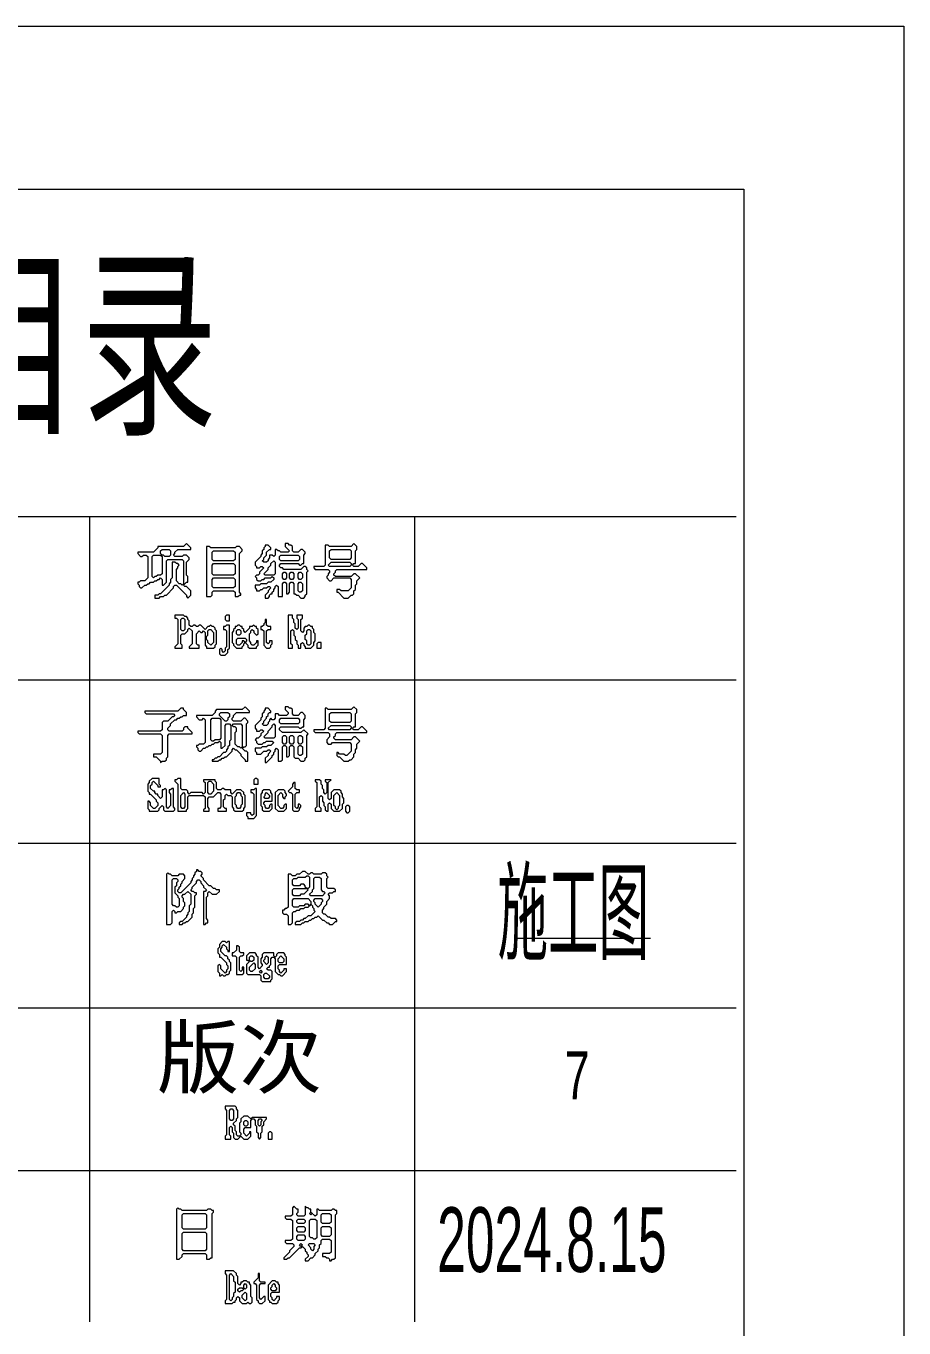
# Model space of a CAD drawing. Header units: millimetres. Extents: x 10 to 220, y 12 to 309.
# Drawn here: x 166 to 219.7, y 228.9 to 308.5 of the extents above; entities that cross this region are included whole.
import ezdxf

# ---------------------------------------------------------------- set-up
doc = ezdxf.new("R2010")
doc.units = ezdxf.units.MM
for name, color, linetype, lineweight in [('OCR_TEXT', 6, 'Continuous', 0), ('TRACE_STRAIGHT', 5, 'Continuous', 0), ('TRACE_TEXT_SYMBOL', 6, 'Continuous', 0)]:
    doc.layers.add(name, color=color, linetype=linetype, lineweight=lineweight)
doc.styles.add('wqy-unicode', font='wqy-unicode.lff')

msp = doc.modelspace()

# ---------------------------------------------------------------- linework, layer by layer
at = {"layer": 'TRACE_STRAIGHT', "color": 5}
for p, q in [((10.043, 308.516), (219.681, 308.516)), ((219.681, 308.516), (219.681, 11.726)), ((34.874, 298.539), (209.901, 298.539)), ((209.901, 298.539), (209.901, 21.606)), ((114.436, 278.514), (209.428, 278.514)), ((169.899, 278.514), (169.899, 229.245)), ((189.762, 278.514), (189.762, 229.245)), ((114.901, 268.525), (209.428, 268.525)), ((114.901, 258.535), (209.428, 258.535)), ((195.952, 252.71), (204.182, 252.71)), ((114.901, 248.466), (209.428, 248.466)), ((34.874, 238.503), (209.428, 238.503))]:
    msp.add_line(p, q, dxfattribs=at)
at = {"layer": 'TRACE_TEXT_SYMBOL', "color": 6}
for points in [[(175.814, 276.854), (175.638, 276.679), (174.062, 276.679), (174.062, 276.591), (173.8, 276.329), (172.837, 276.329), (172.837, 276.241), (173.012, 276.066), (173.099, 276.066), (173.187, 276.153), (173.362, 276.153), (173.45, 276.066), (173.45, 274.753), (173.274, 274.577), (173.012, 274.577), (172.924, 274.49), (172.837, 274.49), (172.837, 274.402), (172.924, 274.315), (172.924, 274.227), (173.012, 274.14), (173.099, 274.14), (173.274, 274.315), (173.362, 274.315), (173.45, 274.402), (173.537, 274.402), (173.625, 274.49), (173.8, 274.49), (173.887, 274.577), (173.975, 274.577), (174.062, 274.665), (174.15, 274.665), (174.238, 274.753), (174.325, 274.665), (174.325, 274.315), (174.413, 274.315), (174.588, 274.49), (174.588, 275.803), (174.675, 275.891), (175.551, 275.891), (175.638, 275.803), (175.638, 274.402), (175.551, 274.315), (175.463, 274.402), (175.376, 274.402), (175.201, 274.577), (175.201, 275.278), (175.288, 275.365), (175.288, 275.453), (175.376, 275.541), (175.288, 275.628), (175.201, 275.628), (175.113, 275.716), (174.938, 275.716), (174.938, 274.753), (174.85, 274.665), (174.85, 274.49), (174.763, 274.402), (174.763, 274.315), (174.238, 273.789), (174.15, 273.789), (174.062, 273.702), (173.887, 273.702), (173.887, 273.527)], [(173.887, 273.527), (174.15, 273.527), (174.238, 273.614), (174.413, 273.614), (174.5, 273.702), (174.588, 273.702), (175.026, 274.14), (175.026, 274.227), (175.113, 274.315), (175.201, 274.315), (175.814, 273.702), (175.814, 273.614), (175.901, 273.527), (176.076, 273.702), (176.076, 273.965), (175.814, 274.227), (175.726, 274.227), (175.638, 274.315), (175.814, 274.49), (175.901, 274.49), (175.901, 274.84), (175.814, 274.928), (175.814, 275.716), (175.989, 275.891), (175.989, 275.978), (175.814, 276.153), (175.638, 276.153), (175.551, 276.066), (175.113, 276.066), (175.026, 276.153), (175.113, 276.241), (175.113, 276.329), (175.288, 276.504), (176.076, 276.504), (176.076, 276.591), (175.814, 276.854)], [(181.855, 276.854), (181.855, 276.679), (182.118, 276.416), (182.03, 276.329), (181.592, 276.329), (181.505, 276.416), (181.417, 276.416), (181.33, 276.504), (181.242, 276.504), (181.242, 276.153), (181.155, 276.066), (181.067, 276.153), (180.892, 276.153), (180.892, 275.978), (180.804, 275.891), (180.804, 275.803), (180.717, 275.716), (180.542, 275.716), (180.454, 275.803), (180.542, 275.891), (180.542, 275.978), (180.717, 276.153), (180.717, 276.329), (180.892, 276.504), (180.979, 276.504), (180.979, 276.591), (180.804, 276.766), (180.629, 276.766), (180.629, 276.679), (180.542, 276.591), (180.542, 276.504), (180.454, 276.416), (180.454, 276.241), (180.367, 276.153), (180.367, 276.066), (180.016, 275.716), (180.016, 275.541), (180.104, 275.453), (180.104, 275.365), (180.279, 275.365), (180.367, 275.453), (180.454, 275.453), (180.542, 275.365), (180.279, 275.103), (180.279, 275.015), (180.191, 274.928), (180.104, 274.928), (180.016, 274.84), (180.104, 274.753), (180.104, 274.665), (180.191, 274.577), (180.367, 274.577), (180.454, 274.665), (180.542, 274.665), (180.629, 274.753), (180.979, 274.753), (181.067, 274.84), (181.155, 274.753), (181.155, 274.665), (180.979, 274.49), (180.804, 274.49), (180.717, 274.402), (180.367, 274.402), (180.279, 274.315)], [(181.592, 275.628), (182.643, 275.628), (182.731, 275.541), (182.818, 275.541), (182.906, 275.628), (182.993, 275.628), (182.993, 276.153), (183.081, 276.241), (183.081, 276.329), (182.906, 276.504), (182.818, 276.504), (182.643, 276.329), (182.38, 276.329), (182.293, 276.416), (182.293, 276.679), (182.205, 276.766), (182.118, 276.766), (182.03, 276.854), (181.855, 276.854)], [(180.279, 274.315), (180.016, 274.315), (180.016, 274.14), (180.104, 274.052), (180.104, 273.965), (180.279, 273.965), (180.367, 274.052), (180.454, 274.052), (180.542, 274.14), (180.717, 274.14), (180.804, 274.227), (180.892, 274.227), (180.979, 274.14), (180.804, 273.965), (180.804, 273.877), (180.629, 273.702), (180.629, 273.527), (180.804, 273.527), (180.892, 273.614), (180.892, 273.702), (180.979, 273.789), (181.067, 273.789), (181.067, 273.877), (181.155, 273.965), (181.155, 274.052), (181.242, 274.14), (181.242, 274.227), (181.33, 274.315), (181.417, 274.227), (181.417, 273.614), (181.68, 273.614), (181.68, 274.402), (181.767, 274.49), (181.855, 274.49), (181.943, 274.402), (181.943, 273.789), (182.03, 273.789), (182.118, 273.877), (182.118, 274.402), (182.205, 274.49), (182.293, 274.49), (182.38, 274.402), (182.38, 273.789), (182.468, 273.789), (182.555, 273.702), (182.643, 273.702), (182.818, 273.527), (182.993, 273.527), (183.081, 273.614), (183.081, 273.702), (183.168, 273.789), (183.168, 275.103), (183.256, 275.19), (183.168, 275.278), (183.168, 275.365), (183.081, 275.453), (182.993, 275.453), (182.818, 275.278), (181.767, 275.278), (181.68, 275.365), (181.592, 275.365), (181.505, 275.453), (181.505, 275.541), (181.592, 275.628)], [(179.403, 266.872), (179.228, 266.697), (177.652, 266.697), (177.565, 266.61), (177.565, 266.522), (177.39, 266.347), (176.426, 266.347), (176.426, 266.26), (176.602, 266.084), (176.777, 266.084), (176.864, 266.172), (176.952, 266.084), (176.952, 264.684), (176.864, 264.596), (176.602, 264.596), (176.514, 264.508), (176.426, 264.508), (176.426, 264.421), (176.514, 264.333), (176.514, 264.246), (176.602, 264.158), (176.689, 264.158), (176.864, 264.333), (176.952, 264.333), (177.039, 264.421), (177.127, 264.421), (177.214, 264.508), (177.302, 264.508), (177.39, 264.596), (177.477, 264.596), (177.565, 264.684), (177.74, 264.684), (177.827, 264.771), (177.915, 264.684), (177.915, 264.333), (178.003, 264.333), (178.178, 264.508), (178.178, 265.734), (178.265, 265.822), (178.44, 265.822), (178.528, 265.734), (178.528, 264.859), (178.44, 264.771), (178.44, 264.508), (178.353, 264.421), (178.353, 264.333), (178.265, 264.246), (178.265, 264.158), (178.178, 264.071), (178.09, 264.071), (177.827, 263.808), (177.74, 263.808), (177.652, 263.72), (177.565, 263.72), (177.477, 263.633), (177.39, 263.633), (177.39, 263.545), (177.74, 263.545), (177.827, 263.633), (177.915, 263.633), (178.003, 263.72), (178.09, 263.72), (178.178, 263.808), (178.265, 263.808)], [(178.265, 263.808), (178.615, 264.158), (178.615, 264.246), (178.703, 264.333), (178.791, 264.246), (178.878, 264.246), (179.141, 263.983), (179.141, 263.896), (179.403, 263.633), (179.403, 263.545), (179.579, 263.545), (179.579, 264.071), (179.491, 264.158), (179.403, 264.158), (179.228, 264.333), (179.316, 264.421), (179.403, 264.421), (179.491, 264.508), (179.491, 265.822), (179.579, 265.909), (179.579, 265.997), (179.403, 266.172), (179.316, 266.172), (179.141, 265.997), (178.703, 265.997), (178.615, 266.084), (178.615, 266.172), (178.703, 266.26), (178.703, 266.347), (178.878, 266.522), (179.666, 266.522), (179.666, 266.61), (179.403, 266.872)], [(181.855, 266.872), (181.855, 266.697), (182.03, 266.522), (182.03, 266.435), (181.943, 266.347), (181.505, 266.347), (181.417, 266.435), (181.242, 266.435), (181.242, 266.172), (181.155, 266.084), (181.067, 266.084), (180.979, 266.172), (180.892, 266.084), (180.892, 265.997), (180.804, 265.909), (180.804, 265.822), (180.717, 265.734), (180.542, 265.734), (180.454, 265.822), (180.542, 265.909), (180.542, 265.997), (180.717, 266.172), (180.717, 266.26), (180.804, 266.347), (180.804, 266.435), (180.892, 266.522), (180.979, 266.522), (180.979, 266.61), (180.804, 266.785), (180.629, 266.785), (180.629, 266.697), (180.542, 266.61), (180.542, 266.522), (180.454, 266.435), (180.454, 266.26), (180.367, 266.172), (180.367, 266.084), (180.016, 265.734), (180.016, 265.559), (180.104, 265.472), (180.104, 265.384), (180.279, 265.384), (180.367, 265.472), (180.454, 265.472), (180.542, 265.384), (180.367, 265.209), (180.367, 265.121), (180.191, 264.946), (180.104, 264.946), (180.016, 264.859), (180.104, 264.771), (180.104, 264.684), (180.191, 264.596), (180.454, 264.596), (180.542, 264.684), (180.629, 264.684), (180.717, 264.771), (181.067, 264.771), (181.155, 264.684), (180.979, 264.508), (180.804, 264.508), (180.717, 264.421), (180.454, 264.421), (180.367, 264.333)], [(182.818, 266.522), (182.643, 266.347), (182.38, 266.347), (182.293, 266.435), (182.293, 266.697), (182.205, 266.785), (182.118, 266.785), (182.03, 266.872), (181.855, 266.872)], [(180.367, 264.333), (180.016, 264.333), (180.016, 264.158), (180.104, 264.071), (180.104, 263.983), (180.367, 263.983), (180.542, 264.158), (180.717, 264.158), (180.804, 264.246), (180.892, 264.246), (180.979, 264.158), (180.804, 263.983), (180.804, 263.896), (180.629, 263.72), (180.629, 263.458), (180.717, 263.458), (181.067, 263.808), (181.067, 263.896), (181.155, 263.983), (181.155, 264.071), (181.242, 264.158), (181.242, 264.246), (181.33, 264.333), (181.417, 264.246), (181.417, 263.545), (181.592, 263.545), (181.68, 263.633), (181.68, 264.421), (181.767, 264.508), (181.855, 264.508), (181.943, 264.421), (181.943, 263.808), (182.03, 263.808), (182.118, 263.896), (182.118, 264.421), (182.205, 264.508), (182.293, 264.508), (182.38, 264.421), (182.38, 263.808), (182.468, 263.72), (182.643, 263.72), (182.818, 263.545), (182.993, 263.545), (183.081, 263.633), (183.081, 263.72), (183.168, 263.808), (183.168, 265.121), (183.256, 265.209), (182.993, 265.472), (182.818, 265.296), (181.68, 265.296), (181.505, 265.472), (181.505, 265.559), (181.592, 265.647), (182.643, 265.647), (182.731, 265.559), (182.818, 265.559), (182.906, 265.647), (182.993, 265.647), (182.993, 266.084), (183.081, 266.172), (183.081, 266.347), (182.906, 266.522), (182.818, 266.522)], [(175.288, 262.495), (175.201, 262.407), (175.113, 262.407), (175.113, 262.319), (175.288, 262.144), (175.288, 260.481), (175.814, 260.481), (175.814, 260.568), (175.901, 260.656), (175.901, 261.356), (175.989, 261.444), (176.864, 261.444), (176.952, 261.356), (176.952, 260.656), (176.864, 260.568), (176.864, 260.481), (177.214, 260.481), (177.214, 260.656), (177.127, 260.743), (177.127, 261.269), (177.214, 261.356), (177.477, 261.356), (177.74, 261.619), (177.827, 261.619), (177.915, 261.531), (177.915, 260.743), (177.827, 260.656), (177.74, 260.656), (177.74, 260.481), (178.265, 260.481), (178.265, 260.656), (178.178, 260.656), (178.09, 260.743), (178.09, 261.181), (178.178, 261.269), (178.178, 261.444), (178.265, 261.531), (178.353, 261.444), (178.528, 261.444), (178.615, 261.356), (178.615, 260.743), (178.703, 260.656), (178.703, 260.568), (178.791, 260.481), (179.228, 260.481), (179.316, 260.568), (179.316, 260.656), (179.403, 260.743), (179.403, 261.444), (179.316, 261.531), (179.316, 261.619), (179.141, 261.794), (178.878, 261.794), (178.615, 261.531), (178.528, 261.619), (178.528, 261.794), (178.178, 261.794), (178.09, 261.882), (178.003, 261.882), (177.915, 261.794), (177.74, 261.794), (177.652, 261.882), (177.652, 262.232), (177.565, 262.319)], [(177.565, 262.319), (177.565, 262.407), (176.864, 262.407), (176.864, 262.319), (176.952, 262.232), (176.952, 261.619), (176.864, 261.531), (176.777, 261.619), (176.076, 261.619), (175.989, 261.531), (175.901, 261.619), (175.901, 261.707), (175.814, 261.794), (175.551, 261.794), (175.463, 261.882), (175.463, 262.495), (175.288, 262.495)], [(176.426, 256.891), (176.426, 256.803), (176.339, 256.716), (176.339, 256.628), (176.251, 256.541), (176.251, 256.453), (176.164, 256.366), (176.164, 256.278), (176.076, 256.191), (176.076, 256.103), (175.463, 255.49), (175.376, 255.49), (175.288, 255.578), (175.288, 255.665), (175.376, 255.753), (175.376, 255.84), (175.463, 255.928), (175.463, 256.015), (175.551, 256.103), (175.551, 256.191), (175.726, 256.366), (175.726, 256.541), (175.638, 256.628), (175.376, 256.628), (175.288, 256.541), (174.938, 256.541), (174.85, 256.628), (174.763, 256.628), (174.675, 256.716), (174.588, 256.628), (174.588, 253.564), (174.85, 253.564), (174.938, 253.651), (174.938, 254.352), (175.026, 254.439), (175.113, 254.352), (175.113, 254.264), (175.201, 254.264), (175.288, 254.352), (175.463, 254.352), (175.638, 254.527), (175.638, 254.615), (175.726, 254.702), (175.726, 254.877), (175.638, 254.965), (175.638, 255.14), (175.551, 255.227), (175.551, 255.315), (175.638, 255.403), (175.726, 255.403), (175.901, 255.578), (176.076, 255.403), (176.076, 254.79), (175.989, 254.702), (175.989, 254.352), (175.901, 254.264), (175.901, 254.177), (175.814, 254.089), (175.814, 254.002), (175.551, 253.739), (175.463, 253.739), (175.376, 253.651), (175.376, 253.564), (175.551, 253.564)], [(175.551, 253.564), (175.638, 253.651), (175.726, 253.651), (175.814, 253.739), (175.901, 253.739), (176.164, 254.002), (176.164, 254.177), (176.251, 254.264), (176.251, 254.527), (176.339, 254.615), (176.339, 255.315), (176.426, 255.403), (176.426, 255.49), (176.339, 255.49), (176.251, 255.578), (176.164, 255.578), (176.076, 255.665), (176.164, 255.753), (176.164, 255.84), (176.426, 256.103), (176.426, 256.191), (176.514, 256.278), (176.602, 256.278), (176.689, 256.191), (176.689, 256.103), (176.864, 255.928), (176.864, 255.84), (177.039, 255.665), (176.952, 255.578), (176.864, 255.578), (176.864, 253.564), (176.952, 253.564), (177.039, 253.651), (177.127, 253.651), (177.127, 253.826), (177.039, 253.914), (177.039, 255.227), (177.127, 255.315), (177.127, 255.49), (177.214, 255.578), (177.39, 255.403), (177.652, 255.403), (177.827, 255.578), (177.827, 255.665), (177.652, 255.665), (177.565, 255.753), (177.477, 255.753), (177.302, 255.928), (177.214, 255.928), (176.864, 256.278), (176.864, 256.366), (176.689, 256.541), (176.777, 256.628), (176.777, 256.716), (176.689, 256.803), (176.602, 256.803), (176.514, 256.891), (176.426, 256.891)], [(182.906, 256.803), (182.731, 256.628), (182.555, 256.628), (182.468, 256.541), (182.293, 256.541), (182.205, 256.628), (182.03, 256.628), (182.03, 254.615), (181.943, 254.527), (181.855, 254.527), (181.767, 254.439), (181.68, 254.439), (181.68, 254.264), (181.767, 254.177), (181.943, 254.177), (182.03, 254.089), (182.03, 253.564), (182.205, 253.564), (182.293, 253.651), (182.293, 254.264), (182.38, 254.352), (182.468, 254.352), (182.555, 254.439), (182.731, 254.439), (182.818, 254.527), (182.993, 254.527), (183.081, 254.615), (183.256, 254.615), (183.431, 254.79), (183.519, 254.702), (183.519, 254.615), (183.606, 254.527), (183.606, 254.439), (183.694, 254.352), (183.431, 254.089), (183.256, 254.089), (183.081, 253.914), (182.993, 253.914), (182.906, 253.826), (182.818, 253.826), (182.731, 253.739), (182.555, 253.739), (182.468, 253.651), (182.468, 253.564), (182.818, 253.564), (182.906, 253.651), (182.993, 253.651), (183.081, 253.739), (183.256, 253.739), (183.343, 253.826), (183.431, 253.826), (183.519, 253.914), (183.606, 253.914), (183.694, 254.002), (183.781, 254.002), (183.869, 254.089), (184.131, 253.826), (184.219, 253.826), (184.394, 253.651), (184.482, 253.651), (184.569, 253.564), (184.744, 253.564), (184.919, 253.739), (185.007, 253.739)], [(185.007, 253.739), (185.007, 253.826), (184.919, 253.914), (184.657, 253.914), (184.569, 254.002), (184.482, 254.002), (184.307, 254.177), (184.219, 254.177), (184.131, 254.264), (184.131, 254.439), (184.219, 254.527), (184.219, 254.615), (184.394, 254.79), (184.394, 254.965), (184.569, 255.14), (184.569, 255.315), (184.482, 255.403), (184.569, 255.49), (184.744, 255.49), (184.832, 255.578), (184.919, 255.578), (184.919, 255.665), (184.832, 255.753), (184.482, 255.753), (184.394, 255.84), (184.394, 256.366), (184.482, 256.453), (184.394, 256.541), (184.394, 256.628), (184.307, 256.716), (184.131, 256.716), (184.044, 256.628), (183.606, 256.628), (183.519, 256.716), (183.431, 256.716), (183.343, 256.628), (183.256, 256.628), (183.081, 256.803), (182.906, 256.803)], [(179.666, 251.813), (179.491, 251.638), (179.491, 251.375), (179.579, 251.375), (179.666, 251.287), (179.491, 251.112), (179.491, 250.587), (179.579, 250.499), (180.279, 250.499), (180.367, 250.412), (180.367, 250.149), (180.454, 250.062), (180.979, 250.062), (180.979, 250.149), (181.067, 250.237), (181.067, 250.674), (180.979, 250.762), (180.804, 250.762), (180.717, 250.85), (180.804, 250.937), (180.892, 250.937), (180.892, 251.025), (180.979, 251.112), (180.979, 251.462), (181.067, 251.55), (181.155, 251.55), (181.242, 251.462), (181.242, 250.674), (181.417, 250.499), (181.505, 250.499), (181.592, 250.412), (181.68, 250.412), (181.943, 250.674), (181.943, 250.85), (181.767, 250.85), (181.767, 250.762), (181.592, 250.587), (181.505, 250.674), (181.505, 250.762), (181.417, 250.85), (181.417, 251.025), (181.505, 251.112), (181.943, 251.112), (181.943, 251.55), (181.855, 251.638), (181.855, 251.725), (181.767, 251.813), (181.417, 251.813), (181.33, 251.725), (181.33, 251.638), (181.242, 251.55), (181.155, 251.638), (181.155, 251.813), (180.542, 251.813), (180.454, 251.725), (180.454, 251.55), (180.367, 251.462), (180.367, 251.2), (180.454, 251.112), (180.454, 251.025), (180.279, 250.85), (180.191, 250.937), (180.191, 251.55), (180.104, 251.638)], [(180.104, 251.638), (180.104, 251.725), (180.016, 251.813), (179.666, 251.813)], [(178.178, 242.444), (178.178, 242.269), (178.265, 242.181), (178.265, 240.693), (178.178, 240.605), (178.178, 240.43), (178.528, 240.43), (178.528, 240.605), (178.44, 240.693), (178.44, 241.131), (178.528, 241.218), (178.615, 241.131), (178.615, 240.868), (178.703, 240.781), (178.703, 240.518), (178.791, 240.43), (178.966, 240.43), (179.141, 240.605), (179.316, 240.43), (179.579, 240.43), (179.754, 240.605), (179.754, 240.868), (179.666, 240.868), (179.666, 240.781), (179.491, 240.605), (179.316, 240.781), (179.316, 241.043), (179.403, 241.131), (179.754, 241.131), (179.754, 241.569), (179.841, 241.656), (179.929, 241.656), (180.016, 241.569), (180.016, 241.306), (180.104, 241.218), (180.104, 240.868), (180.191, 240.781), (180.191, 240.518), (180.279, 240.43), (180.367, 240.518), (180.367, 240.781), (180.454, 240.868), (180.454, 241.218), (180.542, 241.306), (180.542, 241.481), (180.717, 241.656), (180.717, 241.744), (179.841, 241.744), (179.754, 241.656), (179.579, 241.831), (179.316, 241.831), (179.141, 241.656), (179.141, 241.481), (179.053, 241.393), (179.053, 240.868), (179.141, 240.781), (179.141, 240.693), (179.053, 240.605), (178.966, 240.605), (178.878, 240.693), (178.878, 240.868), (178.791, 240.956), (178.791, 241.218), (178.703, 241.306)], [(178.703, 241.306), (178.703, 241.393), (178.878, 241.569), (178.878, 241.656), (178.966, 241.744), (178.966, 242.181), (178.878, 242.269), (178.878, 242.357), (178.791, 242.444), (178.178, 242.444)], [(182.38, 236.315), (182.293, 236.228), (182.293, 235.79), (182.205, 235.702), (181.855, 235.702), (181.855, 235.615), (181.943, 235.527), (182.205, 235.527), (182.293, 235.44), (182.293, 234.301), (182.205, 234.214), (181.855, 234.214), (181.855, 234.126), (181.943, 234.039), (182.293, 234.039), (182.38, 233.951), (182.38, 233.864), (182.118, 233.601), (182.118, 233.513), (181.767, 233.163), (181.767, 233.076), (181.943, 233.076), (182.03, 233.163), (182.118, 233.163), (182.731, 233.776), (182.818, 233.776), (182.906, 233.864), (183.081, 233.688), (183.081, 233.601), (183.168, 233.513), (183.168, 233.426), (183.256, 233.338), (183.256, 233.251), (183.081, 233.076), (183.081, 232.988), (183.256, 232.988), (183.431, 233.163), (183.519, 233.163), (183.694, 233.338), (183.694, 233.426), (183.869, 233.601), (183.869, 233.688), (183.956, 233.776), (183.956, 233.951), (184.044, 234.039), (184.044, 234.214), (184.131, 234.301), (184.569, 234.301), (184.657, 234.214), (184.657, 233.513), (184.569, 233.426), (184.131, 233.426), (184.131, 233.251), (184.307, 233.251), (184.394, 233.163), (184.482, 233.163), (184.569, 233.076), (184.569, 232.988), (184.657, 232.988), (184.744, 233.076), (184.832, 233.076), (184.919, 233.163), (184.919, 235.79), (185.007, 235.877)], [(185.007, 235.877), (185.007, 236.053), (184.919, 236.053), (184.832, 236.14), (184.744, 236.14), (184.657, 236.053), (183.956, 236.053), (183.869, 236.14), (183.781, 236.14), (183.781, 235.79), (183.694, 235.702), (183.431, 235.965), (183.431, 236.14), (183.343, 236.14), (183.256, 236.228), (183.168, 236.228), (183.081, 236.315), (183.081, 235.79), (182.993, 235.702), (182.643, 235.702), (182.555, 235.79), (182.555, 235.877), (182.643, 235.965), (182.643, 236.14), (182.555, 236.14), (182.38, 236.315)]]:
    msp.add_lwpolyline(points, dxfattribs=at)
for points in [[(174.238, 276.416), (174.325, 276.504), (174.763, 276.504), (174.85, 276.416), (174.85, 276.153), (174.763, 276.066), (174.5, 276.066), (174.413, 276.153), (174.325, 276.153), (174.238, 276.241)], [(177.039, 276.679), (177.039, 273.614), (177.302, 273.614), (177.39, 273.702), (177.39, 273.877), (177.477, 273.965), (178.703, 273.965), (178.791, 273.877), (178.791, 273.614), (178.966, 273.614), (179.053, 273.702), (179.141, 273.702), (179.141, 273.789), (179.053, 273.877), (179.053, 276.241), (179.228, 276.416), (179.228, 276.504), (179.053, 276.679), (178.878, 276.679), (178.791, 276.591), (177.302, 276.591), (177.214, 276.679)], [(177.39, 276.329), (177.477, 276.416), (178.703, 276.416), (178.791, 276.329), (178.791, 275.891), (178.703, 275.803), (177.477, 275.803), (177.39, 275.891)], [(186.058, 276.854), (185.883, 276.679), (184.569, 276.679), (184.482, 276.766), (184.307, 276.766), (184.307, 275.541), (184.219, 275.453), (183.606, 275.453), (183.606, 275.365), (183.694, 275.278), (184.482, 275.278), (184.569, 275.19), (184.569, 275.103), (184.482, 275.015), (184.482, 274.928), (184.394, 274.84), (184.394, 274.753), (184.569, 274.577), (184.657, 274.577), (184.832, 274.753), (185.795, 274.753), (185.883, 274.665), (185.883, 274.14), (185.707, 273.965), (185.27, 273.965), (185.182, 274.052), (185.007, 274.052), (185.007, 273.877), (185.095, 273.877), (185.445, 273.527), (185.707, 273.527), (185.883, 273.702), (185.97, 273.702), (186.058, 273.789), (186.058, 273.965), (186.145, 274.052), (186.145, 274.315), (186.233, 274.402), (186.233, 274.577), (186.408, 274.753), (186.145, 275.015), (186.058, 275.015), (185.883, 274.84), (184.919, 274.84), (184.832, 274.928), (184.832, 275.015), (184.919, 275.103), (184.919, 275.19), (185.007, 275.278), (186.846, 275.278), (186.846, 275.365), (186.583, 275.628), (186.495, 275.628), (186.32, 275.453), (186.058, 275.453), (185.97, 275.541), (186.058, 275.628), (186.145, 275.628), (186.145, 276.416), (186.233, 276.504), (186.233, 276.679)], [(184.569, 276.416), (184.657, 276.504), (185.795, 276.504), (185.883, 276.416), (185.883, 275.978), (185.795, 275.891), (184.657, 275.891), (184.569, 275.978)], [(173.712, 276.066), (173.8, 276.153), (174.238, 276.153), (174.325, 276.066), (174.325, 275.015), (174.238, 274.928), (174.062, 274.928), (173.975, 274.84), (173.887, 274.84), (173.8, 274.753), (173.712, 274.84)], [(177.39, 275.541), (177.477, 275.628), (178.703, 275.628), (178.791, 275.541), (178.791, 275.015), (178.703, 274.928), (177.477, 274.928), (177.39, 275.015)], [(181.155, 275.803), (181.242, 275.716), (181.242, 275.015), (181.155, 274.928), (180.629, 274.928), (180.542, 275.015), (180.804, 275.278), (180.804, 275.365), (180.979, 275.541), (180.979, 275.628)], [(181.505, 276.066), (181.592, 276.153), (182.643, 276.153), (182.731, 276.066), (182.731, 275.891), (182.643, 275.803), (181.592, 275.803), (181.505, 275.891)], [(184.657, 275.716), (185.795, 275.716), (185.883, 275.628), (185.883, 275.541), (185.795, 275.453), (184.569, 275.453), (184.482, 275.541)], [(181.68, 275.015), (181.767, 275.103), (181.855, 275.103), (181.943, 275.015), (181.943, 274.753), (181.855, 274.665), (181.767, 274.665), (181.68, 274.753)], [(182.118, 275.015), (182.205, 275.103), (182.293, 275.103), (182.38, 275.015), (182.38, 274.753), (182.293, 274.665), (182.205, 274.665), (182.118, 274.753)], [(182.643, 275.015), (182.731, 275.103), (182.818, 275.103), (182.906, 275.015), (182.906, 274.753), (182.818, 274.665), (182.731, 274.665), (182.643, 274.753)], [(177.39, 274.665), (177.477, 274.753), (178.703, 274.753), (178.791, 274.665), (178.791, 274.227), (178.703, 274.14), (177.477, 274.14), (177.39, 274.227)], [(182.643, 274.402), (182.731, 274.49), (182.818, 274.49), (182.906, 274.402), (182.906, 273.965), (182.818, 273.877), (182.731, 273.877), (182.643, 273.965)], [(175.113, 272.476), (175.113, 272.301), (175.201, 272.301), (175.288, 272.213), (175.288, 270.725), (175.113, 270.55), (175.113, 270.462), (175.551, 270.462), (175.551, 270.637), (175.463, 270.725), (175.463, 271.25), (175.551, 271.338), (175.726, 271.338), (175.901, 271.513), (175.901, 271.6), (175.989, 271.688), (176.164, 271.513), (176.164, 270.725), (175.989, 270.55), (175.989, 270.462), (176.602, 270.462), (176.602, 270.637), (176.514, 270.637), (176.426, 270.725), (176.426, 271.338), (176.602, 271.513), (176.689, 271.425), (176.777, 271.425), (176.864, 271.513), (176.952, 271.425), (176.952, 270.637), (177.039, 270.55), (177.039, 270.462), (177.477, 270.462), (177.565, 270.55), (177.565, 270.637), (177.652, 270.725), (177.652, 271.513), (177.565, 271.6), (177.565, 271.688), (177.477, 271.776), (177.39, 271.776), (177.302, 271.863), (177.214, 271.776), (177.127, 271.776), (176.952, 271.6), (176.689, 271.863), (176.602, 271.863), (176.514, 271.776), (176.426, 271.776), (176.339, 271.863), (176.251, 271.863), (176.164, 271.776), (176.076, 271.776), (175.989, 271.863), (175.989, 272.126), (175.901, 272.213), (175.901, 272.301), (175.814, 272.388), (175.726, 272.388), (175.638, 272.476)], [(178.265, 272.476), (178.178, 272.388), (178.178, 272.213), (178.265, 272.126), (178.44, 272.126), (178.44, 272.476)], [(182.03, 272.476), (182.03, 270.462), (182.293, 270.462), (182.293, 270.637), (182.205, 270.725), (182.205, 271.513), (182.293, 271.6), (182.38, 271.513), (182.38, 271.25), (182.468, 271.163), (182.468, 270.988), (182.555, 270.9), (182.555, 270.725), (182.643, 270.637), (182.643, 270.462), (182.818, 270.462), (182.818, 270.725), (182.906, 270.812), (182.993, 270.725), (182.993, 270.637), (183.081, 270.55), (183.081, 270.462), (183.431, 270.462), (183.606, 270.637), (183.606, 270.812), (183.694, 270.9), (183.694, 271.338), (183.606, 271.425), (183.606, 271.6), (183.519, 271.688), (183.519, 271.776), (183.431, 271.776), (183.343, 271.863), (183.256, 271.863), (183.168, 271.776), (183.081, 271.776), (182.993, 271.688), (182.993, 271.513), (182.906, 271.425), (182.818, 271.513), (182.818, 272.213), (182.906, 272.301), (182.906, 272.476), (182.555, 272.476), (182.555, 272.301), (182.643, 272.213), (182.643, 271.688), (182.555, 271.6), (182.468, 271.688), (182.468, 271.951), (182.38, 272.038), (182.38, 272.213), (182.293, 272.301), (182.293, 272.476)], [(175.463, 272.213), (175.551, 272.301), (175.638, 272.301), (175.726, 272.213), (175.726, 271.6), (175.638, 271.513), (175.551, 271.513), (175.463, 271.6)], [(177.127, 271.513), (177.214, 271.6), (177.302, 271.6), (177.477, 271.425), (177.477, 270.812), (177.302, 270.637), (177.127, 270.812), (177.127, 270.9), (177.039, 270.988), (177.039, 271.163), (177.127, 271.25)], [(178.265, 271.863), (178.178, 271.776), (178.09, 271.776), (178.09, 271.6), (178.178, 271.6), (178.265, 271.513), (178.265, 270.55), (178.178, 270.462), (178.178, 270.287), (178.09, 270.2), (178.003, 270.287), (178.003, 270.375), (177.915, 270.462), (177.827, 270.375), (177.827, 270.112), (177.915, 270.024), (178.178, 270.024), (178.353, 270.2), (178.353, 270.375), (178.44, 270.462), (178.44, 271.863)], [(178.966, 271.863), (178.878, 271.776), (178.791, 271.776), (178.791, 271.688), (178.703, 271.6), (178.703, 271.513), (178.615, 271.425), (178.615, 270.812), (178.703, 270.725), (178.703, 270.637), (178.878, 270.462), (179.228, 270.462), (179.228, 270.55), (179.316, 270.637), (179.316, 270.725), (179.403, 270.812), (179.579, 270.637), (179.579, 270.55), (179.666, 270.462), (180.104, 270.462), (180.104, 270.55), (180.191, 270.637), (180.191, 270.9), (180.104, 270.9), (180.104, 270.812), (179.929, 270.637), (179.841, 270.637), (179.754, 270.725), (179.754, 270.812), (179.666, 270.9), (179.666, 271.338), (179.754, 271.425), (179.754, 271.513), (179.841, 271.6), (179.929, 271.513), (179.929, 271.425), (180.104, 271.25), (180.191, 271.338), (180.191, 271.6), (180.104, 271.688), (180.104, 271.776), (180.016, 271.776), (179.929, 271.863), (179.841, 271.776), (179.666, 271.776), (179.666, 271.688), (179.403, 271.425), (179.316, 271.513), (179.316, 271.6), (179.228, 271.688), (179.228, 271.776), (179.141, 271.776), (179.053, 271.863)], [(178.878, 271.513), (178.966, 271.6), (179.053, 271.6), (179.141, 271.513), (179.141, 271.338), (179.053, 271.25), (178.966, 271.25), (178.878, 271.338)], [(180.629, 272.213), (180.629, 272.038), (180.542, 271.951), (180.542, 271.863), (180.454, 271.776), (180.367, 271.776), (180.367, 271.6), (180.454, 271.6), (180.542, 271.513), (180.542, 270.637), (180.717, 270.462), (180.892, 270.462), (180.979, 270.55), (180.979, 270.637), (181.067, 270.725), (181.067, 270.9), (180.892, 270.9), (180.892, 270.812), (180.804, 270.725), (180.717, 270.812), (180.717, 271.513), (180.804, 271.6), (180.979, 271.6), (180.979, 271.776), (180.804, 271.776), (180.717, 271.863), (180.717, 272.213)], [(183.168, 271.513), (183.256, 271.6), (183.343, 271.6), (183.431, 271.513), (183.431, 270.725), (183.343, 270.637), (183.256, 270.637), (183.168, 270.725), (183.168, 270.9), (183.081, 270.988), (183.081, 271.25), (183.168, 271.338)], [(178.878, 270.988), (178.966, 271.075), (179.403, 271.075), (179.491, 270.988), (179.491, 270.9), (179.403, 270.812), (179.316, 270.9), (179.228, 270.9), (179.228, 270.812), (179.053, 270.637), (178.966, 270.637), (178.878, 270.725)], [(183.869, 270.812), (183.781, 270.725), (183.781, 270.462), (184.044, 270.462), (184.044, 270.812)], [(186.058, 266.872), (185.883, 266.697), (184.482, 266.697), (184.394, 266.785), (184.307, 266.785), (184.307, 265.559), (184.219, 265.472), (183.606, 265.472), (183.606, 265.384), (183.694, 265.296), (184.482, 265.296), (184.569, 265.209), (184.569, 265.034), (184.394, 264.859), (184.394, 264.684), (184.482, 264.596), (184.657, 264.596), (184.744, 264.684), (185.795, 264.684), (185.883, 264.596), (185.883, 264.158), (185.62, 263.896), (185.532, 263.896), (185.445, 263.983), (185.182, 263.983), (185.095, 264.071), (185.007, 264.071), (185.007, 263.896), (185.095, 263.808), (185.182, 263.808), (185.445, 263.545), (185.707, 263.545), (185.795, 263.633), (185.883, 263.633), (186.058, 263.808), (186.058, 263.983), (186.145, 264.071), (186.145, 264.246), (186.233, 264.333), (186.233, 264.596), (186.408, 264.771), (186.145, 265.034), (186.058, 265.034), (185.883, 264.859), (184.919, 264.859), (184.832, 264.946), (184.832, 265.034), (184.919, 265.121), (184.919, 265.209), (185.007, 265.296), (186.846, 265.296), (186.846, 265.384), (186.583, 265.647), (186.495, 265.647), (186.32, 265.472), (186.058, 265.472), (185.97, 265.559), (186.058, 265.647), (186.145, 265.647), (186.145, 266.435), (186.233, 266.522), (186.233, 266.697)], [(175.463, 266.785), (175.288, 266.61), (173.274, 266.61), (173.274, 266.522), (173.362, 266.435), (175.026, 266.435), (175.113, 266.347), (175.026, 266.26), (174.938, 266.26), (174.675, 265.997), (174.413, 265.997), (174.325, 265.909), (174.325, 265.472), (174.238, 265.384), (172.837, 265.384), (172.837, 265.296), (172.924, 265.209), (174.238, 265.209), (174.325, 265.121), (174.325, 264.071), (174.238, 263.983), (173.8, 263.983), (173.8, 263.808), (173.975, 263.808), (174.238, 263.545), (174.238, 263.458), (174.325, 263.545), (174.5, 263.545), (174.588, 263.633), (174.588, 263.72), (174.675, 263.808), (174.675, 265.121), (174.763, 265.209), (176.164, 265.209), (176.164, 265.296), (175.901, 265.559), (175.901, 265.647), (175.726, 265.647), (175.638, 265.559), (175.638, 265.472), (175.551, 265.384), (174.763, 265.384), (174.675, 265.472), (174.675, 265.559), (174.85, 265.734), (174.85, 265.822), (175.113, 266.084), (175.201, 266.084), (175.288, 266.172), (175.376, 266.172), (175.463, 266.26), (175.551, 266.26), (175.638, 266.347), (175.814, 266.347), (175.814, 266.522), (175.638, 266.697), (175.638, 266.785)], [(177.302, 266.084), (177.39, 266.172), (177.827, 266.172), (177.915, 266.084), (177.915, 264.946), (177.827, 264.859), (177.565, 264.859), (177.477, 264.771), (177.39, 264.771), (177.302, 264.859)], [(177.827, 266.435), (177.915, 266.522), (178.353, 266.522), (178.44, 266.435), (178.44, 266.26), (178.353, 266.172), (178.353, 266.084), (178.265, 265.997), (178.178, 265.997), (177.827, 266.347)], [(181.505, 266.084), (181.592, 266.172), (182.643, 266.172), (182.731, 266.084), (182.731, 265.909), (182.643, 265.822), (181.592, 265.822), (181.505, 265.909)], [(184.569, 266.435), (184.657, 266.522), (185.795, 266.522), (185.883, 266.435), (185.883, 265.997), (185.795, 265.909), (184.657, 265.909), (184.569, 265.997)], [(178.615, 265.734), (178.703, 265.822), (179.141, 265.822), (179.228, 265.734), (179.228, 264.421), (179.141, 264.333), (179.053, 264.421), (178.966, 264.421), (178.791, 264.596), (178.791, 265.296), (178.878, 265.384), (178.878, 265.559), (178.791, 265.647), (178.703, 265.647)], [(181.067, 265.734), (181.155, 265.822), (181.242, 265.734), (181.242, 265.034), (181.155, 264.946), (180.629, 264.946), (180.542, 265.034), (180.804, 265.296), (180.804, 265.384), (181.067, 265.647)], [(184.657, 265.734), (185.795, 265.734), (185.883, 265.647), (185.883, 265.559), (185.795, 265.472), (184.569, 265.472), (184.482, 265.559)], [(181.68, 265.034), (181.767, 265.121), (181.855, 265.121), (181.943, 265.034), (181.943, 264.684), (181.855, 264.596), (181.767, 264.596), (181.68, 264.684)], [(182.118, 265.034), (182.205, 265.121), (182.293, 265.121), (182.38, 265.034), (182.38, 264.684), (182.293, 264.596), (182.205, 264.596), (182.118, 264.684)], [(182.643, 265.034), (182.731, 265.121), (182.818, 265.121), (182.906, 265.034), (182.906, 264.684), (182.818, 264.596), (182.731, 264.596), (182.643, 264.684)], [(182.643, 264.421), (182.731, 264.508), (182.818, 264.508), (182.906, 264.421), (182.906, 263.983), (182.818, 263.896), (182.731, 263.896), (182.643, 263.983)], [(173.712, 262.495), (173.537, 262.319), (173.537, 262.232), (173.45, 262.144), (173.45, 261.707), (173.537, 261.619), (173.537, 261.531), (173.625, 261.531), (173.975, 261.181), (173.975, 261.094), (174.062, 261.006), (174.062, 260.831), (173.887, 260.656), (173.8, 260.656), (173.625, 260.831), (173.625, 261.006), (173.537, 261.094), (173.45, 261.094), (173.45, 260.656), (173.537, 260.568), (173.537, 260.481), (174.062, 260.481), (174.15, 260.568), (174.15, 260.656), (174.325, 260.831), (174.413, 260.743), (174.413, 260.568), (174.5, 260.481), (175.026, 260.481), (175.113, 260.568), (175.113, 260.656), (175.026, 260.743), (175.026, 261.882), (174.938, 261.882), (174.85, 261.794), (174.763, 261.794), (174.763, 261.619), (174.85, 261.531), (174.85, 260.831), (174.675, 260.656), (174.588, 260.743), (174.588, 261.794), (174.5, 261.882), (174.413, 261.794), (174.325, 261.794), (174.325, 261.356), (174.238, 261.269), (174.062, 261.444), (174.062, 261.531), (173.975, 261.531), (173.887, 261.619), (173.887, 261.707), (173.8, 261.707), (173.625, 261.882), (173.625, 262.057), (173.712, 262.144), (173.712, 262.232), (173.8, 262.319), (174.062, 262.057), (174.062, 261.969), (174.238, 261.969), (174.238, 262.057), (174.15, 262.144), (174.15, 262.495)], [(177.127, 262.232), (177.214, 262.319), (177.302, 262.319), (177.477, 262.144), (177.477, 261.707), (177.302, 261.531), (177.214, 261.531), (177.127, 261.619)], [(180.016, 262.495), (179.929, 262.407), (179.929, 262.144), (180.191, 262.144), (180.191, 262.407), (180.104, 262.495)], [(182.38, 262.232), (182.293, 262.144), (182.293, 261.969), (182.03, 261.707), (182.118, 261.619), (182.205, 261.619), (182.293, 261.531), (182.293, 260.568), (182.38, 260.481), (182.643, 260.481), (182.731, 260.568), (182.731, 260.656), (182.818, 260.743), (182.818, 260.831), (182.731, 260.919), (182.643, 260.919), (182.643, 260.743), (182.555, 260.656), (182.468, 260.743), (182.468, 261.531), (182.555, 261.619), (182.731, 261.619), (182.731, 261.794), (182.555, 261.794), (182.468, 261.882), (182.468, 262.232)], [(183.694, 262.407), (183.694, 262.319), (183.781, 262.232), (183.781, 260.743), (183.694, 260.656), (183.694, 260.481), (184.044, 260.481), (184.044, 260.656), (183.956, 260.743), (183.956, 261.356), (184.044, 261.444), (184.131, 261.356), (184.131, 261.094), (184.219, 261.006), (184.219, 260.831), (184.307, 260.743), (184.307, 260.568), (184.394, 260.481), (184.482, 260.481), (184.482, 260.919), (184.569, 261.006), (184.657, 260.919), (184.657, 260.656), (184.832, 260.481), (185.182, 260.481), (185.357, 260.656), (185.357, 260.919), (185.445, 261.006), (185.445, 261.269), (185.357, 261.356), (185.357, 261.531), (185.27, 261.619), (185.27, 261.707), (185.182, 261.794), (184.832, 261.794), (184.657, 261.619), (184.657, 261.269), (184.569, 261.181), (184.482, 261.269), (184.482, 262.232), (184.657, 262.407), (184.307, 262.407), (184.307, 262.319), (184.394, 262.232), (184.394, 261.619), (184.307, 261.531), (184.219, 261.619), (184.219, 261.794), (184.131, 261.882), (184.131, 262.057), (184.044, 262.144), (184.044, 262.319), (183.956, 262.407)], [(175.638, 261.619), (175.726, 261.531), (175.726, 260.743), (175.638, 260.656), (175.551, 260.656), (175.463, 260.743), (175.463, 261.444)], [(178.878, 261.531), (178.966, 261.619), (179.053, 261.619), (179.141, 261.531), (179.141, 261.444), (179.228, 261.356), (179.228, 260.919), (179.141, 260.831), (179.141, 260.743), (179.053, 260.656), (178.966, 260.656), (178.878, 260.743), (178.878, 260.831), (178.791, 260.919), (178.791, 261.356), (178.878, 261.444)], [(180.016, 261.882), (179.929, 261.794), (179.754, 261.794), (179.754, 261.619), (179.841, 261.619), (179.929, 261.531), (179.929, 260.306), (179.841, 260.218), (179.754, 260.306), (179.754, 260.393), (179.491, 260.393), (179.491, 260.218), (179.579, 260.131), (179.579, 260.043), (179.929, 260.043), (180.104, 260.218), (180.104, 261.882)], [(180.542, 261.794), (180.454, 261.707), (180.454, 261.619), (180.367, 261.531), (180.367, 260.831), (180.454, 260.743), (180.454, 260.568), (180.542, 260.481), (180.892, 260.481), (181.067, 260.656), (181.067, 260.919), (180.979, 260.919), (180.892, 260.831), (180.892, 260.743), (180.804, 260.656), (180.717, 260.656), (180.629, 260.743), (180.629, 260.831), (180.542, 260.919), (180.542, 261.006), (180.629, 261.094), (181.067, 261.094), (181.067, 261.531), (180.979, 261.619), (180.979, 261.707), (180.892, 261.794)], [(180.629, 261.531), (180.717, 261.619), (180.892, 261.444), (180.892, 261.356), (180.804, 261.269), (180.629, 261.269), (180.542, 261.356), (180.629, 261.444)], [(181.417, 261.794), (181.242, 261.619), (181.242, 260.656), (181.417, 260.481), (181.767, 260.481), (181.943, 260.656), (181.943, 260.919), (181.855, 260.919), (181.767, 260.831), (181.767, 260.743), (181.68, 260.656), (181.592, 260.656), (181.417, 260.831), (181.417, 261.444), (181.592, 261.619), (181.68, 261.531), (181.68, 261.356), (181.767, 261.269), (181.855, 261.269), (181.855, 261.356), (181.943, 261.444), (181.943, 261.531), (181.855, 261.619), (181.855, 261.707), (181.767, 261.794)], [(185.007, 261.619), (185.182, 261.444), (185.182, 260.831), (185.095, 260.743), (185.095, 260.656), (185.007, 260.568), (184.919, 260.656), (184.919, 260.743), (184.832, 260.831), (184.832, 261.444)], [(185.62, 260.831), (185.532, 260.743), (185.532, 260.481), (185.62, 260.393), (185.707, 260.393), (185.795, 260.481), (185.795, 260.743), (185.707, 260.831)], [(183.081, 256.453), (183.168, 256.541), (183.256, 256.541), (183.343, 256.453), (183.343, 255.84), (183.256, 255.753), (183.168, 255.753), (183.081, 255.84), (183.081, 255.928), (182.993, 256.015), (182.818, 256.015), (182.731, 255.928), (182.38, 255.928), (182.293, 256.015), (182.293, 256.278), (182.38, 256.366), (182.555, 256.366), (182.643, 256.453)], [(183.606, 256.366), (183.694, 256.453), (183.956, 256.453), (184.044, 256.366), (184.044, 255.665), (184.131, 255.578), (184.219, 255.578), (184.307, 255.49), (184.131, 255.315), (183.431, 255.315), (183.343, 255.403), (183.519, 255.578), (183.519, 255.665), (183.606, 255.753)], [(174.938, 256.278), (175.026, 256.366), (175.201, 256.366), (175.288, 256.278), (175.288, 256.191), (175.201, 256.103), (175.201, 255.928), (175.113, 255.84), (175.113, 255.49), (175.288, 255.315), (175.288, 255.227), (175.376, 255.14), (175.376, 254.702), (175.288, 254.615), (175.201, 254.615), (175.113, 254.702), (175.026, 254.702), (174.938, 254.79)], [(182.293, 255.665), (182.38, 255.753), (183.168, 255.753), (183.256, 255.665), (182.993, 255.403), (182.818, 255.403), (182.731, 255.315), (182.38, 255.315), (182.293, 255.403)], [(182.293, 255.052), (182.38, 255.14), (183.256, 255.14), (183.431, 254.965), (183.431, 254.79), (183.343, 254.702), (183.256, 254.79), (183.081, 254.79), (182.993, 254.702), (182.731, 254.702), (182.643, 254.615), (182.38, 254.615), (182.293, 254.702)], [(183.606, 255.052), (183.694, 255.14), (184.044, 255.14), (184.131, 255.052), (184.131, 254.965), (184.044, 254.877), (184.044, 254.79), (183.869, 254.615), (183.694, 254.79), (183.694, 254.877), (183.606, 254.965)], [(178.003, 252.513), (177.827, 252.338), (177.827, 252.163), (177.74, 252.075), (177.74, 251.813), (177.827, 251.725), (177.827, 251.55), (177.915, 251.55), (178.265, 251.2), (178.265, 251.112), (178.353, 251.025), (178.353, 250.85), (178.265, 250.762), (178.265, 250.674), (178.178, 250.587), (177.915, 250.85), (177.915, 251.025), (177.827, 251.112), (177.74, 251.025), (177.74, 250.674), (177.827, 250.587), (177.827, 250.412), (177.915, 250.412), (178.003, 250.499), (178.09, 250.412), (178.178, 250.412), (178.265, 250.499), (178.353, 250.499), (178.44, 250.587), (178.44, 250.674), (178.528, 250.762), (178.528, 251.2), (178.44, 251.287), (178.44, 251.375), (178.353, 251.462), (178.353, 251.55), (178.265, 251.638), (178.178, 251.638), (177.915, 251.9), (177.915, 252.075), (178.003, 252.163), (178.003, 252.25), (178.09, 252.338), (178.265, 252.163), (178.265, 252.075), (178.353, 251.988), (178.353, 251.9), (178.44, 251.9), (178.44, 252.513), (178.353, 252.513), (178.265, 252.426), (178.178, 252.513)], [(178.878, 252.25), (178.878, 251.988), (178.703, 251.813), (178.615, 251.813), (178.615, 251.638), (178.791, 251.638), (178.878, 251.55), (178.878, 250.499), (179.228, 250.499), (179.316, 250.587), (179.316, 250.937), (179.228, 250.937), (179.228, 250.762), (179.141, 250.674), (179.053, 250.762), (179.053, 251.55), (179.141, 251.638), (179.228, 251.638), (179.316, 251.725), (179.316, 251.813), (179.141, 251.813), (179.053, 251.9), (179.053, 252.163), (178.966, 252.25)], [(179.666, 251.55), (179.754, 251.638), (179.841, 251.638), (179.929, 251.55), (179.929, 251.375), (179.841, 251.287), (179.754, 251.287), (179.666, 251.375)], [(179.929, 251.2), (180.016, 251.112), (180.016, 250.85), (179.841, 250.674), (179.754, 250.674), (179.666, 250.762), (179.666, 250.937)], [(180.629, 251.55), (180.717, 251.638), (180.804, 251.55), (180.804, 251.2), (180.717, 251.112), (180.542, 251.287), (180.542, 251.375), (180.629, 251.462)], [(181.592, 251.638), (181.767, 251.462), (181.767, 251.287), (181.68, 251.2), (181.505, 251.2), (181.417, 251.287), (181.417, 251.462)], [(180.279, 250.674), (180.367, 250.762), (180.454, 250.674), (180.367, 250.587)], [(180.542, 250.499), (180.629, 250.587), (180.717, 250.587), (180.892, 250.412), (180.892, 250.324), (180.804, 250.237), (180.629, 250.237), (180.542, 250.324)], [(178.44, 242.181), (178.528, 242.269), (178.615, 242.269), (178.703, 242.181), (178.703, 241.656), (178.615, 241.569), (178.528, 241.569), (178.44, 241.656)], [(179.316, 241.481), (179.403, 241.569), (179.491, 241.569), (179.579, 241.481), (179.579, 241.306), (179.491, 241.218), (179.403, 241.218), (179.316, 241.306)], [(180.191, 241.569), (180.279, 241.656), (180.367, 241.656), (180.454, 241.569), (180.367, 241.481), (180.367, 241.306), (180.279, 241.218), (180.191, 241.306)], [(180.892, 240.868), (180.804, 240.781), (180.804, 240.43), (181.067, 240.43), (181.067, 240.781), (180.979, 240.868)], [(175.288, 236.228), (175.201, 236.14), (175.201, 233.076), (175.376, 233.076), (175.551, 233.251), (175.551, 233.338), (175.638, 233.426), (176.952, 233.426), (177.039, 233.338), (177.039, 233.076), (177.214, 233.076), (177.302, 233.163), (177.39, 233.163), (177.39, 235.877), (177.477, 235.965), (177.477, 236.053), (177.39, 236.053), (177.302, 236.14), (177.127, 236.14), (177.039, 236.053), (175.551, 236.053), (175.463, 236.14), (175.376, 236.14)], [(175.551, 235.79), (175.638, 235.877), (176.952, 235.877), (177.039, 235.79), (177.039, 235.002), (176.952, 234.914), (175.638, 234.914), (175.551, 235.002)], [(183.343, 235.877), (183.431, 235.965), (183.519, 235.877), (183.431, 235.79)], [(184.044, 235.79), (184.131, 235.877), (184.569, 235.877), (184.657, 235.79), (184.657, 235.352), (184.569, 235.265), (184.131, 235.265), (184.044, 235.352)], [(182.555, 235.44), (182.643, 235.527), (182.993, 235.527), (183.081, 235.44), (183.081, 235.352), (182.993, 235.265), (182.643, 235.265), (182.555, 235.352)], [(182.555, 235.002), (182.643, 235.089), (182.993, 235.089), (183.081, 235.002), (183.081, 234.827), (182.993, 234.739), (182.643, 234.739), (182.555, 234.827)], [(183.343, 235.44), (183.431, 235.527), (183.694, 235.527), (183.781, 235.44), (183.781, 234.389), (183.694, 234.301), (183.606, 234.301), (183.519, 234.389), (183.431, 234.389), (183.343, 234.476)], [(184.044, 235.002), (184.131, 235.089), (184.569, 235.089), (184.657, 235.002), (184.657, 234.564), (184.569, 234.476), (184.131, 234.476), (184.044, 234.564)], [(175.551, 234.652), (175.638, 234.739), (176.952, 234.739), (177.039, 234.652), (177.039, 233.688), (176.952, 233.601), (175.638, 233.601), (175.551, 233.688)], [(182.555, 234.476), (182.643, 234.564), (182.993, 234.564), (183.081, 234.476), (183.081, 234.301), (182.993, 234.214), (182.643, 234.214), (182.555, 234.301)], [(182.731, 233.951), (182.818, 234.039), (182.906, 233.951), (182.818, 233.864)], [(183.256, 233.951), (183.343, 234.039), (183.606, 234.039), (183.694, 233.951), (183.606, 233.864), (183.606, 233.688), (183.519, 233.601), (183.431, 233.688), (183.431, 233.776)], [(178.178, 232.375), (178.178, 232.2), (178.265, 232.112), (178.265, 230.624), (178.178, 230.536), (178.178, 230.361), (178.615, 230.361), (178.703, 230.449), (178.791, 230.449), (178.791, 230.536), (178.878, 230.624), (178.878, 230.712), (178.966, 230.799), (179.053, 230.712), (179.053, 230.536), (179.228, 230.361), (179.491, 230.361), (179.579, 230.449), (179.666, 230.361), (179.754, 230.361), (179.841, 230.449), (179.841, 230.712), (179.754, 230.799), (179.754, 231.5), (179.666, 231.587), (179.666, 231.675), (179.579, 231.675), (179.491, 231.762), (179.316, 231.762), (179.228, 231.675), (179.141, 231.675), (179.141, 231.587), (179.053, 231.5), (178.966, 231.587), (178.966, 232.025), (178.878, 232.112), (178.878, 232.2), (178.703, 232.375)], [(178.44, 232.112), (178.528, 232.2), (178.703, 232.025), (178.703, 231.762), (178.791, 231.675), (178.791, 231.062), (178.703, 230.974), (178.703, 230.799), (178.615, 230.712), (178.615, 230.624), (178.528, 230.536), (178.44, 230.624)], [(180.191, 232.2), (180.191, 231.937), (179.929, 231.675), (179.929, 231.587), (180.016, 231.587), (180.104, 231.5), (180.104, 230.624), (180.191, 230.536), (180.191, 230.449), (180.279, 230.361), (180.454, 230.361), (180.629, 230.536), (180.629, 230.799), (180.542, 230.799), (180.367, 230.624), (180.279, 230.712), (180.279, 231.5), (180.367, 231.587), (180.629, 231.587), (180.629, 231.675), (180.367, 231.675), (180.279, 231.762), (180.279, 232.2)], [(178.966, 231.237), (179.053, 231.324), (179.228, 231.324), (179.316, 231.237), (179.228, 231.149), (179.141, 231.149), (179.053, 231.062), (178.966, 231.149)], [(179.403, 231.062), (179.491, 230.974), (179.491, 230.624), (179.403, 230.536), (179.228, 230.712), (179.228, 230.887)], [(179.316, 231.5), (179.403, 231.587), (179.491, 231.5), (179.491, 231.324), (179.403, 231.237), (179.316, 231.324)], [(181.067, 231.762), (180.804, 231.5), (180.804, 230.624), (180.892, 230.536), (180.892, 230.449), (180.979, 230.449), (181.067, 230.361), (181.33, 230.361), (181.417, 230.449), (181.417, 230.536), (181.505, 230.624), (181.505, 230.799), (181.33, 230.799), (181.33, 230.712), (181.155, 230.536), (181.067, 230.624), (181.067, 230.712), (180.979, 230.799), (180.979, 230.974), (181.067, 231.062), (181.505, 231.062), (181.505, 231.5), (181.417, 231.587), (181.417, 231.675), (181.33, 231.675), (181.242, 231.762)], [(181.067, 231.5), (181.155, 231.587), (181.242, 231.5), (181.242, 231.412), (181.33, 231.324), (181.33, 231.237), (181.242, 231.149), (181.067, 231.149), (180.979, 231.237), (180.979, 231.324), (181.067, 231.412)]]:
    msp.add_lwpolyline(points, close=True, dxfattribs=at)

# ---------------------------------------------------------------- texts
at = {"layer": 'OCR_TEXT', "color": 6, "style": 'wqy-unicode'}
for s, height, width, p in [('图纸目录', 9.2197, 0.666296, (144.225, 284.486)), ('施工图', 4.8489, 0.46697, (194.834, 251.912)), ('版次', 3.6196, 1.023435, (174.007, 243.61)), ('7', 2.937, 0.690445, (198.949, 242.859)), ('2024.8.15', 3.9611, 0.59519, (191.144, 232.296))]:
    msp.add_text(s, height=height, dxfattribs=dict(at, width=width)).set_placement(p)

doc.saveas('drawing.dxf')
